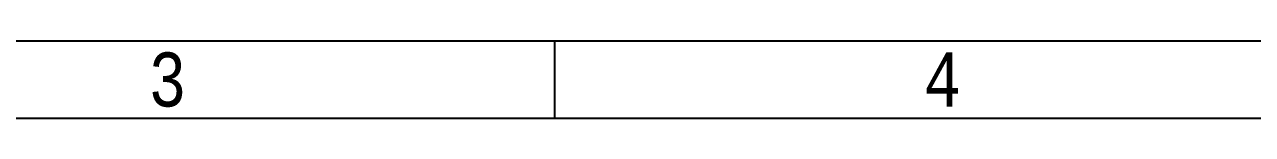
# Model space of a CAD drawing. Extents: x 0 to 420, y 0 to 297.
# Drawn here: x 130.8 to 210, y 5 to 10 of the extents above; entities that cross this region are included whole.
import ezdxf
from ezdxf.enums import TextEntityAlignment as Align

# ---------------------------------------------------------------- set-up
doc = ezdxf.new("R2010")
doc.units = 0
doc.layers.add('1', color=7, linetype='CONTINUOUS')
doc.styles.get("Standard").update_dxf_attribs({"font": 'monotxt.shx'})

msp = doc.modelspace()

# ---------------------------------------------------------------- linework, layer by layer
at = {"layer": '1', "color": 2, "linetype": 'CONTINUOUS'}
msp.add_line((20, 10), (410, 10), dxfattribs=at)
at = {"layer": '1', "color": 3, "linetype": 'CONTINUOUS'}
for p, q in [((165, 5), (165, 10)), ((20, 5), (415, 5))]:
    msp.add_line(p, q, dxfattribs=at)

# ---------------------------------------------------------------- texts
at = {"layer": '1', "color": 1, "linetype": 'CONTINUOUS', "width": 0.8}
for s, p in [('3', (140, 7.5)), ('4', (190, 7.5))]:
    msp.add_text(s, height=3.5, dxfattribs=at).set_placement(p, align=Align.MIDDLE_CENTER)

doc.saveas('drawing.dxf')
